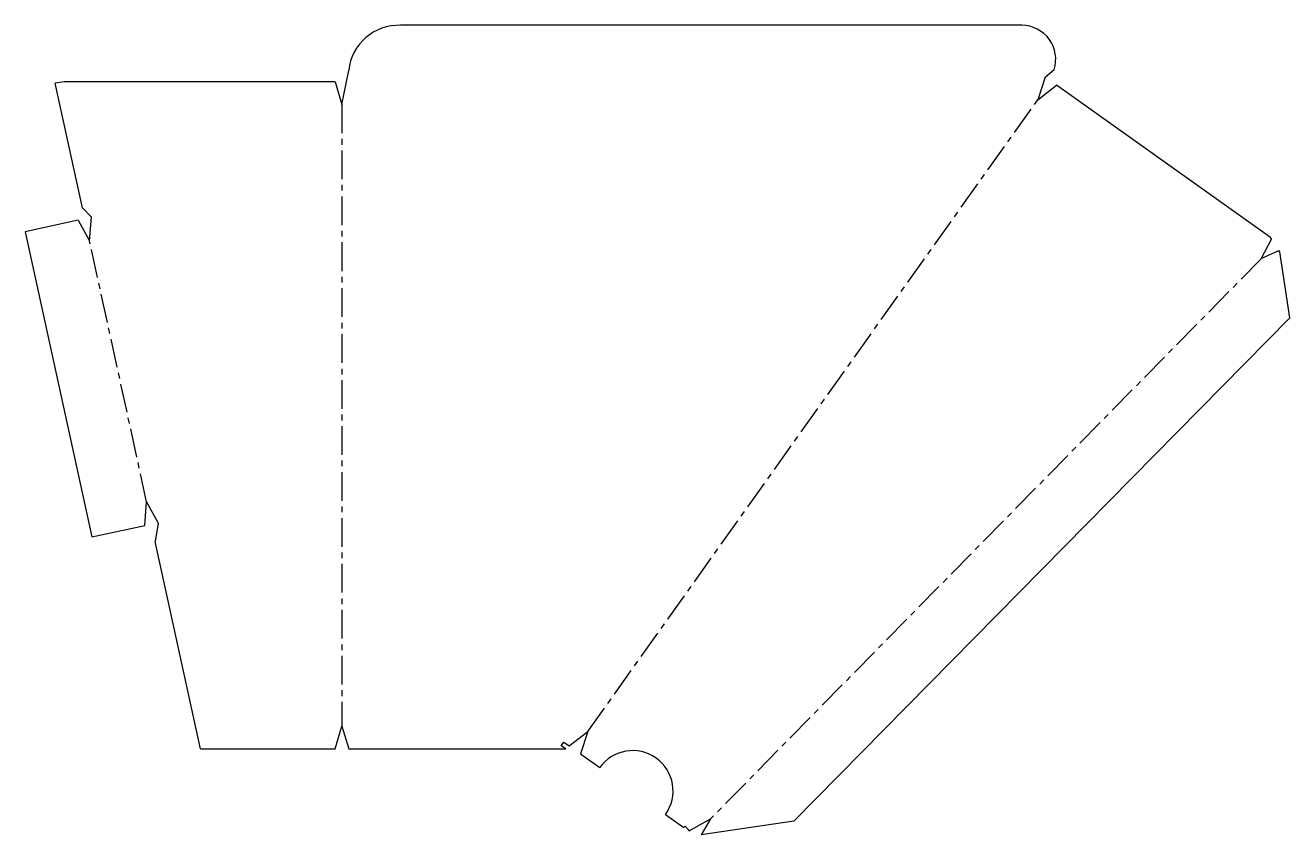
# Model space of a CAD drawing. Extents: x 27 to 586, y 32 to 390.
import ezdxf

# ---------------------------------------------------------------- set-up
doc = ezdxf.new("R2010")
doc.units = 0
doc.linetypes.add('CENTERX2', pattern=[20.32, 12.7, -2.54, 2.54, -2.54])
doc.layers.get('0').update_dxf_attribs({"linetype": 'CONTINUOUS'})

msp = doc.modelspace()

# ---------------------------------------------------------------- linework, layer by layer
at = {"linetype": 'CONTINUOUS'}
for p, q in [((467.12, 389.71), (192.52, 389.71)), ((43.74, 364.71), (39.83, 364.2)), ((51.89, 308.93), (39.83, 364.2)), ((163.59, 364.71), (43.74, 364.71)), ((577.05, 295.86), (482.38, 363.23)), ((49.99, 303.53), (26.62, 298.43)), ((26.62, 298.43), (56.07, 163.43)), ((577.42, 295.29), (577.05, 295.86)), ((581.13, 289.57), (580.76, 290.14)), ((585.54, 260.28), (581.13, 289.57)), ((366.38, 37.69), (585.54, 260.28)), ((56.07, 163.43), (79.45, 168.53)), ((104.08, 69.71), (84.07, 161.42)), ((263.54, 71.1), (264.7, 72.73)), ((264.7, 72.73), (267.08, 71.03)), ((169.59, 69.71), (265.49, 69.71)), ((265.49, 69.71), (263.54, 71.1)), ((271.97, 67.55), (280.56, 61.45)), ((309.66, 40.73), (317.73, 34.99)), ((318.28, 35.55), (317.73, 34.99)), ((318.28, 35.55), (319.7, 34.14)), ((319.7, 34.14), (320.04, 33.54))]:
    msp.add_line(p, q, dxfattribs=at)
for p, q in [((166.59, 354.71), (169.59, 369.77)), ((477.5, 366.71), (481.39, 370.1)), ((163.59, 364.71), (166.59, 354.71)), ((477.5, 366.71), (474.14, 356.82)), ((474.14, 356.82), (482.38, 363.23)), ((55.86, 304.81), (51.89, 308.93)), ((49.99, 303.53), (55.06, 294.4)), ((55.06, 294.4), (55.86, 304.81)), ((577.42, 295.29), (572.92, 286.53)), ((572.92, 286.53), (580.76, 290.14)), ((79.45, 168.53), (80.25, 178.94)), ((80.25, 178.94), (85.37, 169.54)), ((85.37, 169.54), (84.07, 161.42)), ((163.59, 69.71), (166.59, 79.71)), ((166.59, 79.71), (169.59, 69.71)), ((267.08, 71.03), (275.33, 77.44)), ((275.33, 77.44), (271.97, 67.55)), ((104.08, 69.71), (163.59, 69.71)), ((320.04, 33.54), (329.57, 38.84)), ((329.57, 38.84), (325.31, 31.76)), ((366.38, 37.69), (325.31, 31.76))]:
    msp.add_line(p, q)
at = {"linetype": 'CENTERX2'}
for p, q in [((166.59, 354.71), (166.59, 79.71)), ((275.33, 77.44), (474.14, 356.82)), ((80.25, 178.94), (55.06, 294.4)), ((572.94, 286.48), (329.57, 38.84))]:
    msp.add_line(p, q, dxfattribs=at)
at = {"linetype": 'CONTINUOUS'}
for centre, radius, start, end in [((191.68, 367.53), 22.2, 87.8285, 174.2122), ((467.12, 374.71), 15, 342.0776, 90)]:
    msp.add_arc(centre, radius, start, end, dxfattribs=at)
msp.add_arc((295.11, 51.09), 17.86, 324.5633, 144.5633)

doc.saveas('drawing.dxf')
